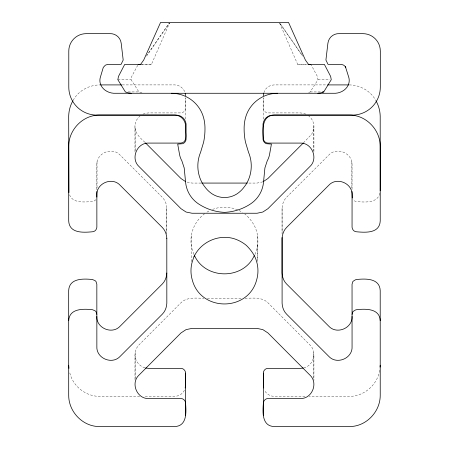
<?xml version="1.0" encoding="UTF-8"?>
<svg xmlns="http://www.w3.org/2000/svg" width="449" height="449" viewBox="0 0 449 449"><rect width="100%" height="100%" fill="white"/><g stroke="black" fill="none" stroke-linecap="round" stroke-linejoin="round"><path stroke-width="0.34" stroke-dasharray="2.25 1.68" d="M96.838 189.366L96.838 164.873C96.125 153.16 112.155 146.357 120.102 155.085L162.257 197.251C165.159 200.147 166.646 204.211 166.804 208.263L166.82 233.637M352.038 189.371L352.044 164.873C352.746 153.16 336.744 146.357 328.78 155.068L286.625 197.24C283.706 200.131 282.253 204.205 282.073 208.263L282.073 233.323M134.997 379.601L134.981 355.602C134.925 351.702 136.114 347.661 138.999 344.922L180.975 302.761C186.997 296.688 196.207 298.327 203.868 298.209M313.75 151.291L313.733 128.661C314.536 123.778 312.47 118.654 308.491 115.713M141.94 92.915L138.915 91.927L131.097 79.714L131.725 76.437L137.86 65.049M245.031 298.209C252.697 298.316 261.885 296.71 267.913 302.761L309.889 344.922C317.252 351.735 313.812 365.576 303.9 367.81M134.981 151.745L134.964 125.681C135.272 121.965 137.012 118.407 139.97 116.089M379.702 370.217C377.441 384.877 363.971 396.585 349.069 396.372L309.187 396.372M313.733 128.661L311.814 134.077L303.962 142.311M263.889 92.735C265 88.144 269.563 84.996 274.199 84.906L326.799 84.906M254.965 254.465L256.542 250.093A32.732 32.726 0 0 0 256.542 231.19C254.875 225 250.862 219.729 246.383 215.262A36.453 36.448 0 0 0 244.784 214.005M379.854 193.227C377.463 203.56 364.678 202.157 356.764 201.623L355.355 201.449L352.92 199.698M140.604 64.381L151.431 64.381L169.52 23.084M73.148 100.363C78.3 90.788 89.059 84.996 99.807 84.906M308.693 92.505L310.192 91.927L318.01 79.714L317.381 76.437L311.247 65.049M184.472 390.248C182.58 393.896 178.797 396.293 174.678 396.372L143.893 396.377M146.475 56.058L169.402 23.017L147.003 55.193M95.963 199.704L93.515 201.449L92.112 201.629C84.418 201.938 71.935 203.739 69.253 193.8M204.682 213.668C198.862 217.933 194.411 224.276 192.346 231.196A32.642 32.637 0 0 0 192.346 250.093L193.917 254.465M206.933 212.147L209.941 210.519M212.484 209.447C219.202 206.703 226.812 206.776 233.794 208.448A36.453 36.448 0 0 1 237.712 209.907M143.012 114.13L145.639 113.255L148.613 112.912L180.795 112.912C188.17 112.379 184.971 102.394 185.521 97.826L185.532 119.838M262.828 181.845L257.069 183.074L247.971 183.074M279.587 23.084L297.676 64.381L308.502 64.381M141.699 64.381L151.431 64.381M297.676 64.381L306.712 64.381M117.857 79.72L131.097 79.714M318.01 79.714L329.858 79.72M122.251 84.906L174.846 84.906C179.42 85.08 183.894 88.2 184.994 92.741M128.088 91.933L138.915 91.927M310.192 91.927L321.018 91.933M201.09 183.074L191.992 183.074L186.043 181.856M207.354 298.209L242.241 298.209M139.695 396.377L99.813 396.377C85.658 396.529 72.474 385.972 69.629 372.098M304.989 396.372L274.204 396.372C270.09 396.287 266.302 393.902 264.416 390.248M349.243 84.906C359.935 85.046 370.599 90.833 375.729 100.352M144.988 367.798C139.516 366.362 135.295 361.265 134.981 355.602M305.859 114.136L303.232 113.266L300.263 112.907L268.087 112.907C260.723 112.373 263.9 102.4 263.355 97.831L263.367 119.838M144.92 142.311C140.15 137.894 134.363 132.882 134.964 125.681M302.104 55.193L279.71 23.022L302.632 56.058M351.87 161.893L351.887 188.636M313.907 125.681L313.93 151.74M313.913 355.597L313.93 380.286M313.733 352.628L313.756 380.062M282.073 208.263L282.09 233.637M257.591 235.91L257.608 261.284M257.591 245.367L257.603 261.144M191.291 235.91L191.313 261.969M135.143 128.65L135.16 151.279M135.143 352.622L135.166 379.366M97.018 161.893L97.035 190.011M166.804 208.263L166.804 233.328M238.963 210.48A36.453 36.448 0 0 1 242.544 212.472"/><path stroke-width="0.67" d="M96.838 197.066L96.838 191.47M352.038 191.47L352.269 198.003M352.044 316.405C352.757 328.118 336.733 334.926 328.78 326.199L286.625 284.032C283.701 281.147 282.253 277.061 282.073 273.009L282.073 237.504M380.056 367.091L380.208 365.222M166.809 273.02C166.635 277.072 165.176 281.153 162.257 284.043L120.108 326.215C112.138 334.915 96.137 328.124 96.838 316.41M263.715 387.981L263.361 385.528L263.361 373.102C263.243 370.577 265.561 368.247 268.092 368.371L300.443 368.371L303.249 368.028M68.703 320.687C69.292 308.261 83.239 308.8 92.309 309.664L94.935 310.708L95.985 311.584L96.861 314.395M185.173 387.981L185.527 385.528L185.527 373.102C185.65 370.644 183.433 368.348 180.975 368.371L148.608 368.371L145.644 368.017M166.826 238.436C166.669 234.384 165.181 230.32 162.28 227.424L120.124 185.257C112.177 176.53 96.148 183.332 96.861 195.051L96.861 227.239C96.67 229.697 94.683 231.875 92.135 231.802C83.054 232.627 69.292 233.418 68.703 220.947L68.703 146.234C68.652 129.66 83.087 114.736 99.83 115.084L174.869 115.084C180.633 115.18 185.549 120.164 185.544 125.928C184.477 130.917 188.945 142.238 180.818 143.085L148.636 143.085C136.872 142.602 130.333 158.643 139.016 166.534L180.998 208.695L186.066 212.029L192.015 213.247L257.092 213.247L262.85 212.018L267.93 208.695L309.911 166.534C318.571 158.626 312.061 142.625 300.286 143.085L268.109 143.085C265.589 143.197 263.26 140.879 263.378 138.354C262.62 129.497 261.834 115.449 274.221 115.079L349.266 115.079C365.952 114.821 380.258 129.722 380.224 146.228L380.224 220.942C379.652 233.418 365.851 232.621 356.781 231.802C354.233 231.875 352.269 229.692 352.055 227.25L352.067 195.046C352.768 183.332 336.767 176.53 328.803 185.246L286.647 227.413C283.729 230.303 282.275 234.384 282.095 238.436L282.095 303.182C282.275 307.234 283.723 311.32 286.647 314.205L328.803 356.377C336.756 365.099 352.779 358.291 352.067 346.583L352.044 284.217L352.92 281.416L355.372 279.834L356.764 279.486C365.812 278.56 379.63 278.184 380.208 290.509L380.23 395.395C380.269 411.974 365.845 426.904 349.092 426.544L274.227 426.55C261.84 426.18 262.62 412.131 263.383 403.275C263.266 400.755 265.584 398.42 268.109 398.544L300.465 398.544C312.162 398.864 318.515 382.941 309.911 375.095L267.935 332.934L262.85 329.617L256.918 328.387L192.026 328.387L186.066 329.617L180.998 332.939L139.022 375.095C130.356 382.997 136.861 399.009 148.63 398.549L180.998 398.544C183.456 398.521 185.673 400.822 185.549 403.275C186.318 412.137 187.081 426.185 174.7 426.55L99.835 426.55C83.087 426.909 68.652 411.974 68.703 395.401L68.68 290.514C69.269 278.088 83.217 278.621 92.286 279.491L94.913 280.535L95.963 281.405L96.838 284.217L96.861 346.583C96.159 358.296 112.16 365.093 120.13 356.388L162.28 314.216C165.198 311.325 166.658 307.245 166.832 303.193L166.804 238.206M263.355 95.76L263.715 93.302M352.067 314.39L352.942 311.589L355.395 310.006L356.787 309.658C365.834 308.732 379.652 308.356 380.23 320.681M138.185 64.448L141.003 64.381M72.85 100.913C70.19 105.493 68.854 110.785 68.68 116.061L68.944 192.615M254.269 255.666C243.145 280.215 204.957 279.766 194.265 255.066M317.769 93.274L320.816 92.926L323.723 91.933L331.25 79.72L330.644 76.442L324.391 64.387L308.502 64.381L305.399 60.043L288.544 22.45L160.562 22.45L143.708 60.043L140.604 64.381L124.715 64.387L118.463 76.442L117.857 79.72L125.383 91.933L128.291 92.926L131.338 93.274M303.468 142.81L267.907 178.522L263.35 181.564M308.104 64.381L310.921 64.448M100.509 84.906L121.55 84.906M327.501 84.906L348.542 84.906M322.371 91.933L323.723 91.933M201.786 183.074L247.276 183.074M185.521 181.576L180.975 178.522L145.414 142.81M345.444 66.749L343.738 65.178L341.425 64.387L328.051 64.387L325.918 60.048L327.91 43.205A10.86 10.86 0 0 1 339.399 33.653L362.899 33.653A17.421 17.421 0 0 1 380.32 51.074L380.32 87.044A28.062 28.062 0 0 1 353.554 115.079L272.891 115.09A9.962 9.962 0 0 0 263.024 124.019L263.024 139.072A5.236 5.236 0 0 0 266.308 143.697L271.415 144.073L269.596 154.276A20.592 20.592 0 0 1 267.25 160.804L264.91 167.937L263.456 182.844A29.207 29.207 0 0 1 250.497 203.953A51.377 51.377 0 0 1 224.551 212.366A51.377 51.377 0 0 1 198.61 203.953A29.207 29.207 0 0 1 185.65 182.844L184.197 167.937L181.856 160.804A20.592 20.592 0 0 1 179.51 154.276L177.692 144.073L182.799 143.697A5.236 5.236 0 0 0 186.082 139.072L186.082 124.019A9.962 9.962 0 0 0 176.216 115.09L95.553 115.079A28.062 28.062 0 0 1 68.787 87.044L68.787 51.068A17.421 17.421 0 0 1 86.202 33.653L109.708 33.653A10.86 10.86 0 0 1 121.191 43.211L123.189 60.048L121.056 64.387L107.681 64.387L105.369 65.184L103.287 67.401L100.318 77.402A11.197 11.197 0 0 0 100.217 83.138C101.889 89.879 109.169 93.74 115.786 93.274L333.321 93.274C339.938 93.74 347.217 89.879 348.89 83.138A11.197 11.197 0 0 0 348.789 77.402L345.444 66.749L345.82 67.401M376.026 100.902C378.659 105.498 380.039 110.774 380.202 116.055L380.202 190.769M185.168 93.308L185.521 95.755M68.68 365.228L68.933 368.343M263.361 373.102L263.383 415.707M185.527 373.102L185.549 415.707M277.667 93.274A33.445 33.445 0 0 0 249.094 109.343C245.457 115.298 243.998 122.336 244.127 129.261A63.337 63.337 0 0 0 245.508 142.271L248.522 152.301A35.437 35.437 0 0 1 247.635 181.576A26.996 26.996 0 0 1 244.424 186.621A27.844 27.844 0 0 1 237.021 193.85L236.645 194.08A22.927 22.927 0 0 1 225.735 197.498L223.372 197.498A22.927 22.927 0 0 1 212.461 194.08L212.085 193.85A27.844 27.844 0 0 1 204.682 186.621A26.996 26.996 0 0 1 201.466 181.576A35.437 35.437 0 0 1 200.585 152.301L203.599 142.271A63.337 63.337 0 0 0 204.98 129.261C205.109 122.336 203.65 115.298 200.013 109.343A33.445 33.445 0 0 0 171.439 93.274M193.94 256.828L192.368 261.369A32.642 32.637 0 0 0 192.368 280.266C200.928 311.842 247.994 311.831 256.559 280.266A32.732 32.726 0 0 0 256.564 261.369C254.897 255.172 250.884 249.908 246.406 245.44A36.453 36.448 0 0 0 233.817 238.621C218.248 234.052 200.709 242.09 193.94 256.828"/></g></svg>
